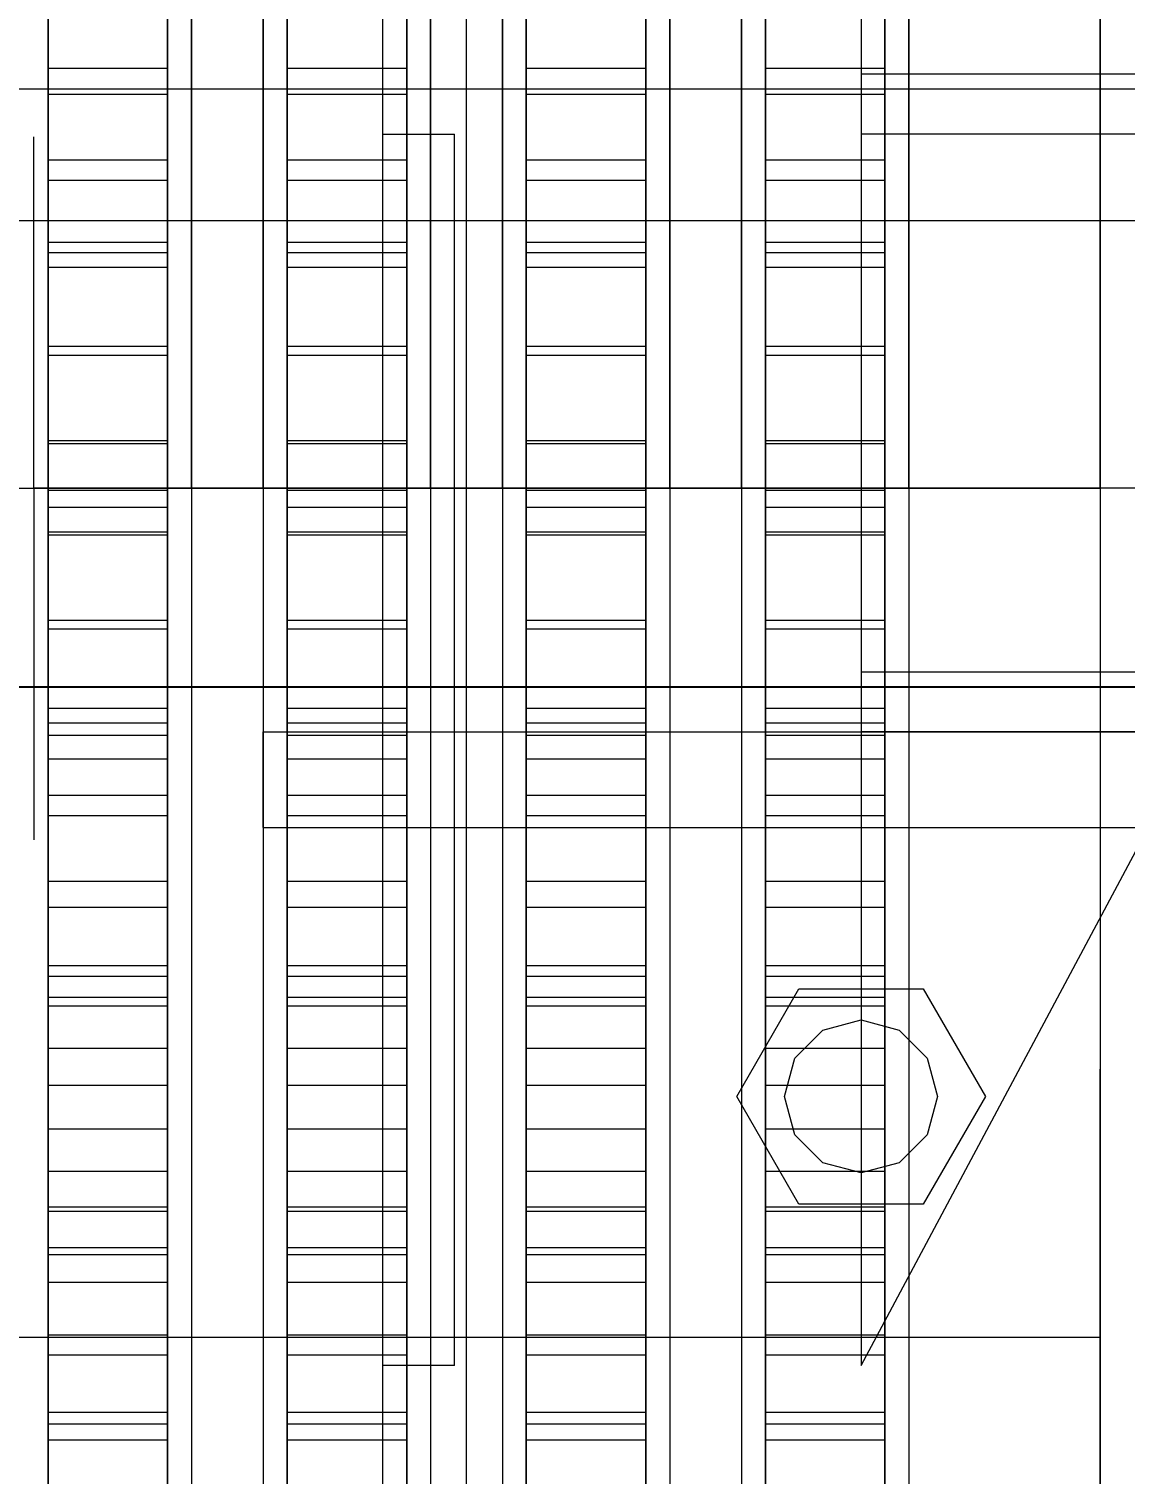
# Model space of a CAD drawing. Header units: millimetres. Extents: x -1970 to 59977, y -50268 to 6837.
# Drawn here: x -1599.6 to -1507.9, y -34465.9 to -34345 of the extents above; entities that cross this region are included whole.
import ezdxf

# ---------------------------------------------------------------- set-up
doc = ezdxf.new("R2010")
doc.units = ezdxf.units.MM
for name, color, linetype, lineweight in [('COTAS_O', 1, 'Continuous', 0), ('COTAS_P', 1, 'Continuous', 0), ('frontal_briquetadora', 7, 'Continuous', 0), ('frontal_C03', 7, 'Continuous', 0), ('frontal_tolva', 7, 'Continuous', 0)]:
    doc.layers.add(name, color=color, linetype=linetype, lineweight=lineweight)
doc.dimstyles.new('R19_100', dxfattribs={"dimtxt": 250, "dimasz": 150, "dimexe": 150, "dimexo": 80, "dimgap": 100, "dimtad": 1, "dimtih": 1, "dimtoh": 1, "dimdsep": 46, "dimcen": 0.09, "dimadec": 0, "dimazin": 0, "dimtfac": 1, "dimtdec": 4, "dimtofl": 0, "dimtmove": 0, "dimatfit": 3, "dimfxl": 1, "dimtolj": 1, "dimtzin": 0, "dimarcsym": 0})

# ---------------------------------------------------------------- blocks, each defined once
blk = doc.blocks.new('*D37')
at = {"layer": 'COTAS_P', "color": 0, "lineweight": -2, "transparency": 16777216}
for p, q in [((-1750, -35420), (-1750, -34450)), ((2600, -35420), (2600, -34450)), ((-1600, -34600), (2450, -34600))]:
    blk.add_line(p, q, dxfattribs=at)
at = {"layer": 'COTAS_P', "color": 0, "transparency": 16777216}
for points in [[(-1600, -34575), (-1600, -34625), (-1750, -34600)], [(2450, -34575), (2450, -34625), (2600, -34600)]]:
    blk.add_solid(points, dxfattribs=at)
at = {"layer": 'Defpoints', "color": 0, "transparency": 16777216}
for p in [(2600, -34600), (-1750, -35500), (2600, -35500)]:
    blk.add_point(p, dxfattribs=at)
blk = doc.blocks.new('*D38')
at = {"layer": 'COTAS_O', "color": 0, "lineweight": -2, "transparency": 16777216}
for p, q in [((-1645, -31700), (-875, -31700)), ((-1025, -34250), (-1025, -31850)), ((-1645, -34400), (-875, -34400))]:
    blk.add_line(p, q, dxfattribs=at)
at = {"layer": 'COTAS_O', "color": 0, "transparency": 16777216}
for points in [[(-1050, -31850), (-1000, -31850), (-1025, -31700)], [(-1050, -34250), (-1000, -34250), (-1025, -34400)]]:
    blk.add_solid(points, dxfattribs=at)
at = {"layer": 'Defpoints', "color": 0, "transparency": 16777216}
for p in [(-1725, -31700), (-1025, -31700), (-1725, -34400)]:
    blk.add_point(p, dxfattribs=at)
blk = doc.blocks.new('*D39')
at = {"layer": 'COTAS_O', "color": 0, "lineweight": -2, "transparency": 16777216}
for p, q in [((-1725, -34320), (-1725, -33550)), ((1725, -34320), (1725, -33550)), ((-1575, -33700), (1575, -33700))]:
    blk.add_line(p, q, dxfattribs=at)
at = {"layer": 'COTAS_O', "color": 0, "transparency": 16777216}
for points in [[(-1575, -33675), (-1575, -33725), (-1725, -33700)], [(1575, -33675), (1575, -33725), (1725, -33700)]]:
    blk.add_solid(points, dxfattribs=at)
at = {"layer": 'Defpoints', "color": 0, "transparency": 16777216}
for p in [(1725, -33700), (-1725, -34400), (1725, -34400)]:
    blk.add_point(p, dxfattribs=at)

msp = doc.modelspace()

# ---------------------------------------------------------------- linework, layer by layer
at = {"layer": 'frontal_briquetadora'}
for p, q in [((-1586, -34345.082), (-1586, -34326.995)), ((-1580, -34345.082), (-1580, -34326.995)), ((-1566, -34345.082), (-1566, -34326.995)), ((-1560, -34345.082), (-1560, -34326.995)), ((-1546, -34345.082), (-1546, -34326.995)), ((-1540, -34345.082), (-1540, -34326.995)), ((-1526, -34345.082), (-1526, -34326.995)), ((-1510, -34345.082), (-1510, -34326.995)), ((-1586, -34330), (-1586, -34349.862)), ((-1586, -34330), (-1586, -34349.621)), ((-1580, -34330), (-1580, -34349.862)), ((-1580, -34330), (-1580, -34349.621)), ((-1566, -34330), (-1566, -34349.862)), ((-1566, -34330), (-1566, -34349.621)), ((-1560, -34330), (-1560, -34349.862)), ((-1560, -34330), (-1560, -34349.621)), ((-1546, -34330), (-1546, -34349.862)), ((-1546, -34330), (-1546, -34349.621)), ((-1540, -34330), (-1540, -34349.862)), ((-1540, -34330), (-1540, -34349.621)), ((-1526, -34330), (-1526, -34349.862)), ((-1526, -34330), (-1526, -34349.621)), ((-1510, -34330), (-1510, -34349.721)), ((-1510, -34330), (-1510, -34349.862)), ((-1510, -34330), (-1510, -34349.294)), ((-1598, -34348.262), (-1598, -34340.735)), ((-1598, -34341.896), (-1598, -34362.811)), ((-1588, -34348.262), (-1588, -34340.735)), ((-1588, -34341.896), (-1588, -34362.811)), ((-1578, -34348.262), (-1578, -34340.735)), ((-1578, -34341.896), (-1578, -34362.811)), ((-1568, -34348.262), (-1568, -34340.735)), ((-1568, -34341.896), (-1568, -34362.811)), ((-1558, -34348.262), (-1558, -34340.735)), ((-1558, -34341.896), (-1558, -34362.811)), ((-1548, -34348.262), (-1548, -34340.735)), ((-1548, -34341.896), (-1548, -34362.811)), ((-1538, -34348.262), (-1538, -34340.735)), ((-1538, -34341.896), (-1538, -34362.811)), ((-1528, -34348.262), (-1528, -34340.735)), ((-1528, -34341.896), (-1528, -34362.811)), ((-1598, -34342.212), (-1598, -34363.683)), ((-1588, -34342.212), (-1588, -34363.683)), ((-1578, -34342.212), (-1578, -34363.683)), ((-1568, -34342.212), (-1568, -34363.683)), ((-1558, -34342.212), (-1558, -34363.683)), ((-1548, -34342.212), (-1548, -34363.683)), ((-1538, -34342.212), (-1538, -34363.683)), ((-1528, -34342.212), (-1528, -34363.683)), ((-1598, -34350.441), (-1598, -34343.381)), ((-1588, -34350.441), (-1588, -34343.381)), ((-1578, -34350.441), (-1578, -34343.381)), ((-1568, -34350.441), (-1568, -34343.381)), ((-1558, -34350.441), (-1558, -34343.381)), ((-1548, -34350.441), (-1548, -34343.381)), ((-1538, -34350.441), (-1538, -34343.381)), ((-1528, -34350.441), (-1528, -34343.381)), ((-1586, -34363.649), (-1586, -34344.436)), ((-1586, -34364.025), (-1586, -34345.082)), ((-1580, -34363.649), (-1580, -34344.436)), ((-1580, -34364.025), (-1580, -34345.082)), ((-1566, -34363.649), (-1566, -34344.436)), ((-1566, -34364.025), (-1566, -34345.082)), ((-1560, -34363.649), (-1560, -34344.436)), ((-1560, -34364.025), (-1560, -34345.082)), ((-1546, -34363.649), (-1546, -34344.436)), ((-1546, -34364.025), (-1546, -34345.082)), ((-1540, -34363.649), (-1540, -34344.436)), ((-1540, -34364.025), (-1540, -34345.082)), ((-1526, -34363.649), (-1526, -34344.436)), ((-1526, -34364.025), (-1526, -34345.082)), ((-1510, -34364.025), (-1510, -34345.082)), ((-1598, -34355.92), (-1598, -34348.262)), ((-1598, -34348.262), (-1588, -34348.262)), ((-1588, -34355.92), (-1588, -34348.262)), ((-1578, -34355.92), (-1578, -34348.262)), ((-1578, -34348.262), (-1568, -34348.262)), ((-1568, -34355.92), (-1568, -34348.262)), ((-1558, -34355.92), (-1558, -34348.262)), ((-1558, -34348.262), (-1548, -34348.262)), ((-1548, -34355.92), (-1548, -34348.262)), ((-1538, -34355.92), (-1538, -34348.262)), ((-1538, -34348.262), (-1528, -34348.262)), ((-1528, -34355.92), (-1528, -34348.262)), ((-1586, -34349.621), (-1586, -34369.158)), ((-1586, -34349.862), (-1586, -34369.642)), ((-1580, -34349.621), (-1580, -34369.158)), ((-1580, -34349.862), (-1580, -34369.642)), ((-1566, -34349.621), (-1566, -34369.158)), ((-1566, -34349.862), (-1566, -34369.642)), ((-1560, -34349.621), (-1560, -34369.158)), ((-1560, -34349.862), (-1560, -34369.642)), ((-1546, -34349.621), (-1546, -34369.158)), ((-1546, -34349.862), (-1546, -34369.642)), ((-1540, -34349.621), (-1540, -34369.158)), ((-1540, -34349.862), (-1540, -34369.642)), ((-1526, -34349.621), (-1526, -34369.158)), ((-1526, -34349.862), (-1526, -34369.642)), ((-1510, -34349.294), (-1510, -34367.93)), ((-1510, -34349.721), (-1510, -34367.845)), ((-1510, -34349.862), (-1510, -34369.642)), ((-1598, -34357.624), (-1598, -34350.441)), ((-1598, -34350.441), (-1588, -34350.441)), ((-1588, -34357.624), (-1588, -34350.441)), ((-1578, -34357.624), (-1578, -34350.441)), ((-1578, -34350.441), (-1568, -34350.441)), ((-1568, -34357.624), (-1568, -34350.441)), ((-1558, -34357.624), (-1558, -34350.441)), ((-1558, -34350.441), (-1548, -34350.441)), ((-1548, -34357.624), (-1548, -34350.441)), ((-1538, -34357.624), (-1538, -34350.441)), ((-1538, -34350.441), (-1528, -34350.441)), ((-1528, -34357.624), (-1528, -34350.441)), ((-1510, -34359.632), (-1510, -34353.762)), ((-1599.2, -34359.818), (-1599.2, -34353.994)), ((-1598, -34363.681), (-1598, -34355.92)), ((-1598, -34355.92), (-1588, -34355.92)), ((-1588, -34363.681), (-1588, -34355.92)), ((-1578, -34363.681), (-1578, -34355.92)), ((-1578, -34355.92), (-1568, -34355.92)), ((-1568, -34363.681), (-1568, -34355.92)), ((-1558, -34363.681), (-1558, -34355.92)), ((-1558, -34355.92), (-1548, -34355.92)), ((-1548, -34363.681), (-1548, -34355.92)), ((-1538, -34363.681), (-1538, -34355.92)), ((-1538, -34355.92), (-1528, -34355.92)), ((-1528, -34363.681), (-1528, -34355.92)), ((-1598, -34364.904), (-1598, -34357.624)), ((-1598, -34357.624), (-1588, -34357.624)), ((-1588, -34364.904), (-1588, -34357.624)), ((-1578, -34364.904), (-1578, -34357.624)), ((-1578, -34357.624), (-1568, -34357.624)), ((-1568, -34364.904), (-1568, -34357.624)), ((-1558, -34364.904), (-1558, -34357.624)), ((-1558, -34357.624), (-1548, -34357.624)), ((-1548, -34364.904), (-1548, -34357.624)), ((-1538, -34364.904), (-1538, -34357.624)), ((-1538, -34357.624), (-1528, -34357.624)), ((-1528, -34364.904), (-1528, -34357.624)), ((-1599.2, -34370.313), (-1599.2, -34359.818)), ((-1510, -34370.21), (-1510, -34359.632)), ((-1510, -34365.418), (-1510, -34360.977)), ((-1598, -34362.811), (-1598, -34383.567)), ((-1598, -34362.811), (-1588, -34362.811)), ((-1588, -34362.811), (-1588, -34383.567)), ((-1586, -34383.4), (-1586, -34363.649)), ((-1580, -34383.4), (-1580, -34363.649)), ((-1578, -34362.811), (-1578, -34383.567)), ((-1578, -34362.811), (-1568, -34362.811)), ((-1568, -34362.811), (-1568, -34383.567)), ((-1566, -34383.4), (-1566, -34363.649)), ((-1560, -34383.4), (-1560, -34363.649)), ((-1558, -34362.811), (-1558, -34383.567)), ((-1558, -34362.811), (-1548, -34362.811)), ((-1548, -34362.811), (-1548, -34383.567)), ((-1546, -34383.4), (-1546, -34363.649)), ((-1540, -34383.4), (-1540, -34363.649)), ((-1538, -34362.811), (-1538, -34383.567)), ((-1538, -34362.811), (-1528, -34362.811)), ((-1528, -34362.811), (-1528, -34383.567)), ((-1526, -34383.4), (-1526, -34363.649)), ((-1598, -34371.516), (-1598, -34363.681)), ((-1598, -34363.683), (-1598, -34384.991)), ((-1598, -34363.683), (-1588, -34363.683)), ((-1588, -34371.516), (-1588, -34363.681)), ((-1588, -34363.683), (-1588, -34384.991)), ((-1586, -34383.4), (-1586, -34364.025)), ((-1580, -34383.4), (-1580, -34364.025)), ((-1578, -34371.516), (-1578, -34363.681)), ((-1578, -34363.683), (-1578, -34384.991)), ((-1578, -34363.683), (-1568, -34363.683)), ((-1568, -34371.516), (-1568, -34363.681)), ((-1568, -34363.683), (-1568, -34384.991)), ((-1566, -34383.4), (-1566, -34364.025)), ((-1560, -34383.4), (-1560, -34364.025)), ((-1558, -34371.516), (-1558, -34363.681)), ((-1558, -34363.683), (-1558, -34384.991)), ((-1558, -34363.683), (-1548, -34363.683)), ((-1548, -34371.516), (-1548, -34363.681)), ((-1548, -34363.683), (-1548, -34384.991)), ((-1546, -34383.4), (-1546, -34364.025)), ((-1540, -34383.4), (-1540, -34364.025)), ((-1538, -34371.516), (-1538, -34363.681)), ((-1538, -34363.683), (-1538, -34384.991)), ((-1538, -34363.683), (-1528, -34363.683)), ((-1528, -34371.516), (-1528, -34363.681)), ((-1528, -34363.683), (-1528, -34384.991)), ((-1526, -34383.4), (-1526, -34364.025)), ((-1510, -34383.4), (-1510, -34364.025)), ((-1598, -34372.253), (-1598, -34364.904)), ((-1598, -34364.904), (-1588, -34364.904)), ((-1588, -34372.253), (-1588, -34364.904)), ((-1578, -34372.253), (-1578, -34364.904)), ((-1578, -34364.904), (-1568, -34364.904)), ((-1568, -34372.253), (-1568, -34364.904)), ((-1558, -34372.253), (-1558, -34364.904)), ((-1558, -34364.904), (-1548, -34364.904)), ((-1548, -34372.253), (-1548, -34364.904)), ((-1538, -34372.253), (-1538, -34364.904)), ((-1538, -34364.904), (-1528, -34364.904)), ((-1528, -34372.253), (-1528, -34364.904)), ((-1510, -34373.421), (-1510, -34365.418)), ((-1510, -34367.845), (-1510, -34382.902)), ((-1510, -34367.93), (-1510, -34385.275)), ((-1586, -34369.158), (-1586, -34388.527)), ((-1586, -34369.642), (-1586, -34389.259)), ((-1580, -34369.158), (-1580, -34388.527)), ((-1580, -34369.642), (-1580, -34389.259)), ((-1566, -34369.158), (-1566, -34388.527)), ((-1566, -34369.642), (-1566, -34389.259)), ((-1560, -34369.158), (-1560, -34388.527)), ((-1560, -34369.642), (-1560, -34389.259)), ((-1546, -34369.158), (-1546, -34388.527)), ((-1546, -34369.642), (-1546, -34389.259)), ((-1540, -34369.158), (-1540, -34388.527)), ((-1540, -34369.642), (-1540, -34389.259)), ((-1526, -34369.158), (-1526, -34388.527)), ((-1526, -34369.642), (-1526, -34389.259)), ((-1510, -34369.642), (-1510, -34389.259)), ((-1599.2, -34383.4), (-1599.2, -34370.313)), ((-1510, -34383.4), (-1510, -34370.21)), ((-1598, -34379.396), (-1598, -34371.516)), ((-1598, -34371.516), (-1588, -34371.516)), ((-1588, -34379.396), (-1588, -34371.516)), ((-1578, -34379.396), (-1578, -34371.516)), ((-1578, -34371.516), (-1568, -34371.516)), ((-1568, -34379.396), (-1568, -34371.516)), ((-1558, -34379.396), (-1558, -34371.516)), ((-1558, -34371.516), (-1548, -34371.516)), ((-1548, -34379.396), (-1548, -34371.516)), ((-1538, -34379.396), (-1538, -34371.516)), ((-1538, -34371.516), (-1528, -34371.516)), ((-1528, -34379.396), (-1528, -34371.516)), ((-1598, -34379.644), (-1598, -34372.253)), ((-1598, -34372.253), (-1588, -34372.253)), ((-1588, -34379.644), (-1588, -34372.253)), ((-1578, -34379.644), (-1578, -34372.253)), ((-1578, -34372.253), (-1568, -34372.253)), ((-1568, -34379.644), (-1568, -34372.253)), ((-1558, -34379.644), (-1558, -34372.253)), ((-1558, -34372.253), (-1548, -34372.253)), ((-1548, -34379.644), (-1548, -34372.253)), ((-1538, -34379.644), (-1538, -34372.253)), ((-1538, -34372.253), (-1528, -34372.253)), ((-1528, -34379.644), (-1528, -34372.253)), ((-1510, -34383.4), (-1510, -34373.421)), ((-1598, -34387.29), (-1598, -34379.396)), ((-1598, -34379.396), (-1588, -34379.396)), ((-1598, -34387.049), (-1598, -34379.644)), ((-1598, -34379.644), (-1588, -34379.644)), ((-1588, -34387.29), (-1588, -34379.396)), ((-1588, -34387.049), (-1588, -34379.644)), ((-1578, -34387.29), (-1578, -34379.396)), ((-1578, -34379.396), (-1568, -34379.396)), ((-1578, -34387.049), (-1578, -34379.644)), ((-1578, -34379.644), (-1568, -34379.644)), ((-1568, -34387.29), (-1568, -34379.396)), ((-1568, -34387.049), (-1568, -34379.644)), ((-1558, -34387.29), (-1558, -34379.396)), ((-1558, -34379.396), (-1548, -34379.396)), ((-1558, -34387.049), (-1558, -34379.644)), ((-1558, -34379.644), (-1548, -34379.644)), ((-1548, -34387.29), (-1548, -34379.396)), ((-1548, -34387.049), (-1548, -34379.644)), ((-1538, -34387.29), (-1538, -34379.396)), ((-1538, -34379.396), (-1528, -34379.396)), ((-1538, -34387.049), (-1538, -34379.644)), ((-1538, -34379.644), (-1528, -34379.644)), ((-1528, -34387.29), (-1528, -34379.396)), ((-1528, -34387.049), (-1528, -34379.644)), ((-1510, -34382.902), (-1510, -34393.674)), ((-1660, -34383.4), (-1510, -34383.4)), ((-1600, -34383.4), (-1586, -34383.4)), ((-1450, -34383.4), (-1599.2, -34383.4)), ((-1599.2, -34383.4), (-1599.2, -34396.487)), ((-1598, -34383.567), (-1598, -34404.063)), ((-1598, -34383.567), (-1588, -34383.567)), ((-1588, -34383.567), (-1588, -34404.063)), ((-1580, -34383.4), (-1586, -34383.4)), ((-1586, -34383.4), (-1586, -34402.775)), ((-1586, -34383.4), (-1586, -34403.151)), ((-1580, -34383.4), (-1566, -34383.4)), ((-1580, -34383.4), (-1580, -34402.775)), ((-1580, -34383.4), (-1580, -34403.151)), ((-1578, -34383.567), (-1578, -34404.063)), ((-1578, -34383.567), (-1568, -34383.567)), ((-1568, -34383.567), (-1568, -34404.063)), ((-1560, -34383.4), (-1566, -34383.4)), ((-1566, -34383.4), (-1566, -34402.775)), ((-1566, -34383.4), (-1566, -34403.151)), ((-1560, -34383.4), (-1546, -34383.4)), ((-1560, -34383.4), (-1560, -34402.775)), ((-1560, -34383.4), (-1560, -34403.151)), ((-1558, -34383.567), (-1558, -34404.063)), ((-1558, -34383.567), (-1548, -34383.567)), ((-1548, -34383.567), (-1548, -34404.063)), ((-1540, -34383.4), (-1546, -34383.4)), ((-1546, -34383.4), (-1546, -34402.775)), ((-1546, -34383.4), (-1546, -34403.151)), ((-1540, -34383.4), (-1526, -34383.4)), ((-1540, -34383.4), (-1540, -34402.775)), ((-1540, -34383.4), (-1540, -34403.151)), ((-1538, -34383.567), (-1538, -34404.063)), ((-1538, -34383.567), (-1528, -34383.567)), ((-1528, -34383.567), (-1528, -34404.063)), ((-1510, -34383.4), (-1526, -34383.4)), ((-1526, -34383.4), (-1526, -34402.775)), ((-1526, -34383.4), (-1526, -34403.151)), ((-1510, -34383.4), (-1510, -34393.379)), ((-1510, -34383.4), (-1510, -34396.59)), ((-1510, -34383.4), (-1510, -34402.775)), ((-1598, -34384.991), (-1598, -34406.032)), ((-1598, -34384.991), (-1588, -34384.991)), ((-1588, -34384.991), (-1588, -34406.032)), ((-1578, -34384.991), (-1578, -34406.032)), ((-1578, -34384.991), (-1568, -34384.991)), ((-1568, -34384.991), (-1568, -34406.032)), ((-1558, -34384.991), (-1558, -34406.032)), ((-1558, -34384.991), (-1548, -34384.991)), ((-1548, -34384.991), (-1548, -34406.032)), ((-1538, -34384.991), (-1538, -34406.032)), ((-1538, -34384.991), (-1528, -34384.991)), ((-1528, -34384.991), (-1528, -34406.032)), ((-1510, -34385.275), (-1510, -34400.738)), ((-1598, -34394.44), (-1598, -34387.049)), ((-1598, -34387.049), (-1588, -34387.049)), ((-1598, -34395.17), (-1598, -34387.29)), ((-1598, -34387.29), (-1588, -34387.29)), ((-1588, -34394.44), (-1588, -34387.049)), ((-1588, -34395.17), (-1588, -34387.29)), ((-1578, -34394.44), (-1578, -34387.049)), ((-1578, -34387.049), (-1568, -34387.049)), ((-1578, -34395.17), (-1578, -34387.29)), ((-1578, -34387.29), (-1568, -34387.29)), ((-1568, -34394.44), (-1568, -34387.049)), ((-1568, -34395.17), (-1568, -34387.29)), ((-1558, -34394.44), (-1558, -34387.049)), ((-1558, -34387.049), (-1548, -34387.049)), ((-1558, -34395.17), (-1558, -34387.29)), ((-1558, -34387.29), (-1548, -34387.29)), ((-1548, -34394.44), (-1548, -34387.049)), ((-1548, -34395.17), (-1548, -34387.29)), ((-1538, -34394.44), (-1538, -34387.049)), ((-1538, -34387.049), (-1528, -34387.049)), ((-1538, -34395.17), (-1538, -34387.29)), ((-1538, -34387.29), (-1528, -34387.29)), ((-1528, -34394.44), (-1528, -34387.049)), ((-1528, -34395.17), (-1528, -34387.29)), ((-1586, -34388.527), (-1586, -34407.646)), ((-1580, -34388.527), (-1580, -34407.646)), ((-1566, -34388.527), (-1566, -34407.646)), ((-1560, -34388.527), (-1560, -34407.646)), ((-1546, -34388.527), (-1546, -34407.646)), ((-1540, -34388.527), (-1540, -34407.646)), ((-1526, -34388.527), (-1526, -34407.646)), ((-1586, -34389.259), (-1586, -34408.633)), ((-1580, -34389.259), (-1580, -34408.633)), ((-1566, -34389.259), (-1566, -34408.633)), ((-1560, -34389.259), (-1560, -34408.633)), ((-1546, -34389.259), (-1546, -34408.633)), ((-1540, -34389.259), (-1540, -34408.633)), ((-1526, -34389.259), (-1526, -34408.633)), ((-1510, -34389.259), (-1510, -34408.633)), ((-1510, -34393.379), (-1510, -34401.382)), ((-1510, -34393.674), (-1510, -34399.287)), ((-1598, -34401.79), (-1598, -34394.44)), ((-1598, -34394.44), (-1588, -34394.44)), ((-1588, -34401.79), (-1588, -34394.44)), ((-1578, -34401.79), (-1578, -34394.44)), ((-1578, -34394.44), (-1568, -34394.44)), ((-1568, -34401.79), (-1568, -34394.44)), ((-1558, -34401.79), (-1558, -34394.44)), ((-1558, -34394.44), (-1548, -34394.44)), ((-1548, -34401.79), (-1548, -34394.44)), ((-1538, -34401.79), (-1538, -34394.44)), ((-1538, -34394.44), (-1528, -34394.44)), ((-1528, -34401.79), (-1528, -34394.44)), ((-1598, -34403.006), (-1598, -34395.17)), ((-1598, -34395.17), (-1588, -34395.17)), ((-1588, -34403.006), (-1588, -34395.17)), ((-1578, -34403.006), (-1578, -34395.17)), ((-1578, -34395.17), (-1568, -34395.17)), ((-1568, -34403.006), (-1568, -34395.17)), ((-1558, -34403.006), (-1558, -34395.17)), ((-1558, -34395.17), (-1548, -34395.17)), ((-1548, -34403.006), (-1548, -34395.17)), ((-1538, -34403.006), (-1538, -34395.17)), ((-1538, -34395.17), (-1528, -34395.17)), ((-1528, -34403.006), (-1528, -34395.17)), ((-1599.2, -34396.487), (-1599.2, -34406.982)), ((-1510, -34396.59), (-1510, -34407.168)), ((-1510, -34400.738), (-1510, -34413.792)), ((-1598, -34409.071), (-1598, -34401.79)), ((-1598, -34401.79), (-1588, -34401.79)), ((-1588, -34409.071), (-1588, -34401.79)), ((-1578, -34409.071), (-1578, -34401.79)), ((-1578, -34401.79), (-1568, -34401.79)), ((-1568, -34409.071), (-1568, -34401.79)), ((-1558, -34409.071), (-1558, -34401.79)), ((-1558, -34401.79), (-1548, -34401.79)), ((-1548, -34409.071), (-1548, -34401.79)), ((-1538, -34409.071), (-1538, -34401.79)), ((-1538, -34401.79), (-1528, -34401.79)), ((-1528, -34409.071), (-1528, -34401.79)), ((-1510, -34401.382), (-1510, -34405.823)), ((-1598, -34410.768), (-1598, -34403.006)), ((-1598, -34403.006), (-1588, -34403.006)), ((-1588, -34410.768), (-1588, -34403.006)), ((-1586, -34402.775), (-1586, -34421.718)), ((-1586, -34403.151), (-1586, -34422.364)), ((-1580, -34402.775), (-1580, -34421.718)), ((-1580, -34403.151), (-1580, -34422.364)), ((-1578, -34410.768), (-1578, -34403.006)), ((-1578, -34403.006), (-1568, -34403.006)), ((-1568, -34410.768), (-1568, -34403.006)), ((-1566, -34402.775), (-1566, -34421.718)), ((-1566, -34403.151), (-1566, -34422.364)), ((-1560, -34402.775), (-1560, -34421.718)), ((-1560, -34403.151), (-1560, -34422.364)), ((-1558, -34410.768), (-1558, -34403.006)), ((-1558, -34403.006), (-1548, -34403.006)), ((-1548, -34410.768), (-1548, -34403.006)), ((-1546, -34402.775), (-1546, -34421.718)), ((-1546, -34403.151), (-1546, -34422.364)), ((-1540, -34402.775), (-1540, -34421.718)), ((-1540, -34403.151), (-1540, -34422.364)), ((-1538, -34410.768), (-1538, -34403.006)), ((-1538, -34403.006), (-1528, -34403.006)), ((-1528, -34410.768), (-1528, -34403.006)), ((-1526, -34402.775), (-1526, -34421.718)), ((-1526, -34403.151), (-1526, -34422.364)), ((-1510, -34402.775), (-1510, -34421.718)), ((-1598, -34404.063), (-1598, -34424.199)), ((-1598, -34404.063), (-1588, -34404.063)), ((-1588, -34404.063), (-1588, -34424.199)), ((-1578, -34404.063), (-1578, -34424.199)), ((-1578, -34404.063), (-1568, -34404.063)), ((-1568, -34404.063), (-1568, -34424.199)), ((-1558, -34404.063), (-1558, -34424.199)), ((-1558, -34404.063), (-1548, -34404.063)), ((-1548, -34404.063), (-1548, -34424.199)), ((-1538, -34404.063), (-1538, -34424.199)), ((-1538, -34404.063), (-1528, -34404.063)), ((-1528, -34404.063), (-1528, -34424.199)), ((-1599.2, -34406.982), (-1599.2, -34412.806)), ((-1598, -34406.032), (-1598, -34426.703)), ((-1598, -34406.032), (-1588, -34406.032)), ((-1588, -34406.032), (-1588, -34426.703)), ((-1578, -34406.032), (-1578, -34426.703)), ((-1578, -34406.032), (-1568, -34406.032)), ((-1568, -34406.032), (-1568, -34426.703)), ((-1558, -34406.032), (-1558, -34426.703)), ((-1558, -34406.032), (-1548, -34406.032)), ((-1548, -34406.032), (-1548, -34426.703)), ((-1538, -34406.032), (-1538, -34426.703)), ((-1538, -34406.032), (-1528, -34406.032)), ((-1528, -34406.032), (-1528, -34426.703)), ((-1510, -34407.168), (-1510, -34413.038)), ((-1586, -34407.646), (-1586, -34426.432)), ((-1580, -34407.646), (-1580, -34426.432)), ((-1566, -34407.646), (-1566, -34426.432)), ((-1560, -34407.646), (-1560, -34426.432)), ((-1546, -34407.646), (-1546, -34426.432)), ((-1540, -34407.646), (-1540, -34426.432)), ((-1526, -34407.646), (-1526, -34426.432)), ((-1598, -34416.256), (-1598, -34409.071)), ((-1598, -34409.071), (-1588, -34409.071)), ((-1588, -34416.256), (-1588, -34409.071)), ((-1586, -34408.633), (-1586, -34427.684)), ((-1580, -34408.633), (-1580, -34427.684)), ((-1578, -34416.256), (-1578, -34409.071)), ((-1578, -34409.071), (-1568, -34409.071)), ((-1568, -34416.256), (-1568, -34409.071)), ((-1566, -34408.633), (-1566, -34427.684)), ((-1560, -34408.633), (-1560, -34427.684)), ((-1558, -34416.256), (-1558, -34409.071)), ((-1558, -34409.071), (-1548, -34409.071)), ((-1548, -34416.256), (-1548, -34409.071)), ((-1546, -34408.633), (-1546, -34427.684)), ((-1540, -34408.633), (-1540, -34427.684)), ((-1538, -34416.256), (-1538, -34409.071)), ((-1538, -34409.071), (-1528, -34409.071)), ((-1528, -34416.256), (-1528, -34409.071)), ((-1526, -34408.633), (-1526, -34427.684)), ((-1510, -34408.633), (-1510, -34427.684)), ((-1598, -34418.428), (-1598, -34410.768)), ((-1598, -34410.768), (-1588, -34410.768)), ((-1588, -34418.428), (-1588, -34410.768)), ((-1578, -34418.428), (-1578, -34410.768)), ((-1578, -34410.768), (-1568, -34410.768)), ((-1568, -34418.428), (-1568, -34410.768)), ((-1558, -34418.428), (-1558, -34410.768)), ((-1558, -34410.768), (-1548, -34410.768)), ((-1548, -34418.428), (-1548, -34410.768)), ((-1538, -34418.428), (-1538, -34410.768)), ((-1538, -34410.768), (-1528, -34410.768)), ((-1528, -34418.428), (-1528, -34410.768)), ((-1510, -34413.792), (-1510, -34423.992)), ((-1598, -34423.318), (-1598, -34416.256)), ((-1598, -34416.256), (-1588, -34416.256)), ((-1588, -34423.318), (-1588, -34416.256)), ((-1578, -34423.318), (-1578, -34416.256)), ((-1578, -34416.256), (-1568, -34416.256)), ((-1568, -34423.318), (-1568, -34416.256)), ((-1558, -34423.318), (-1558, -34416.256)), ((-1558, -34416.256), (-1548, -34416.256)), ((-1548, -34423.318), (-1548, -34416.256)), ((-1538, -34423.318), (-1538, -34416.256)), ((-1538, -34416.256), (-1528, -34416.256)), ((-1528, -34423.318), (-1528, -34416.256)), ((-1598, -34425.957), (-1598, -34418.428)), ((-1598, -34418.428), (-1588, -34418.428)), ((-1588, -34425.957), (-1588, -34418.428)), ((-1578, -34425.957), (-1578, -34418.428)), ((-1578, -34418.428), (-1568, -34418.428)), ((-1568, -34425.957), (-1568, -34418.428)), ((-1558, -34425.957), (-1558, -34418.428)), ((-1558, -34418.428), (-1548, -34418.428)), ((-1548, -34425.957), (-1548, -34418.428)), ((-1538, -34425.957), (-1538, -34418.428)), ((-1538, -34418.428), (-1528, -34418.428)), ((-1528, -34425.957), (-1528, -34418.428)), ((-1586, -34421.718), (-1586, -34439.805)), ((-1586, -34422.364), (-1586, -34440.514)), ((-1580, -34421.718), (-1580, -34439.805)), ((-1580, -34422.364), (-1580, -34440.514)), ((-1566, -34421.718), (-1566, -34439.805)), ((-1566, -34422.364), (-1566, -34440.514)), ((-1560, -34421.718), (-1560, -34439.805)), ((-1560, -34422.364), (-1560, -34440.514)), ((-1546, -34421.718), (-1546, -34439.805)), ((-1546, -34422.364), (-1546, -34440.514)), ((-1540, -34421.718), (-1540, -34439.805)), ((-1540, -34422.364), (-1540, -34440.514)), ((-1526, -34421.718), (-1526, -34439.805)), ((-1526, -34422.364), (-1526, -34440.514)), ((-1510, -34421.718), (-1510, -34439.805)), ((-1598, -34430.23), (-1598, -34423.318)), ((-1598, -34423.318), (-1588, -34423.318)), ((-1588, -34430.23), (-1588, -34423.318)), ((-1578, -34430.23), (-1578, -34423.318)), ((-1578, -34423.318), (-1568, -34423.318)), ((-1568, -34430.23), (-1568, -34423.318)), ((-1558, -34430.23), (-1558, -34423.318)), ((-1558, -34423.318), (-1548, -34423.318)), ((-1548, -34430.23), (-1548, -34423.318)), ((-1538, -34430.23), (-1538, -34423.318)), ((-1538, -34423.318), (-1528, -34423.318)), ((-1528, -34430.23), (-1528, -34423.318)), ((-1510, -34423.992), (-1510, -34430.992)), ((-1598, -34424.199), (-1598, -34443.878)), ((-1598, -34424.199), (-1588, -34424.199)), ((-1588, -34424.199), (-1588, -34443.878)), ((-1578, -34424.199), (-1578, -34443.878)), ((-1578, -34424.199), (-1568, -34424.199)), ((-1568, -34424.199), (-1568, -34443.878)), ((-1558, -34424.199), (-1558, -34443.878)), ((-1558, -34424.199), (-1548, -34424.199)), ((-1548, -34424.199), (-1548, -34443.878)), ((-1538, -34424.199), (-1538, -34443.878)), ((-1538, -34424.199), (-1528, -34424.199)), ((-1528, -34424.199), (-1528, -34443.878)), ((-1598, -34433.326), (-1598, -34425.957)), ((-1598, -34425.957), (-1588, -34425.957)), ((-1588, -34433.326), (-1588, -34425.957)), ((-1586, -34426.432), (-1586, -34444.805)), ((-1580, -34426.432), (-1580, -34444.805)), ((-1578, -34433.326), (-1578, -34425.957)), ((-1578, -34425.957), (-1568, -34425.957)), ((-1568, -34433.326), (-1568, -34425.957)), ((-1566, -34426.432), (-1566, -34444.805)), ((-1560, -34426.432), (-1560, -34444.805)), ((-1558, -34433.326), (-1558, -34425.957)), ((-1558, -34425.957), (-1548, -34425.957)), ((-1548, -34433.326), (-1548, -34425.957)), ((-1546, -34426.432), (-1546, -34444.805)), ((-1540, -34426.432), (-1540, -34444.805)), ((-1538, -34433.326), (-1538, -34425.957)), ((-1538, -34425.957), (-1528, -34425.957)), ((-1528, -34433.326), (-1528, -34425.957)), ((-1526, -34426.432), (-1526, -34444.805)), ((-1598, -34426.703), (-1598, -34446.905)), ((-1598, -34426.703), (-1588, -34426.703)), ((-1588, -34426.703), (-1588, -34446.905)), ((-1586, -34427.684), (-1586, -34446.333)), ((-1580, -34427.684), (-1580, -34446.333)), ((-1578, -34426.703), (-1578, -34446.905)), ((-1578, -34426.703), (-1568, -34426.703)), ((-1568, -34426.703), (-1568, -34446.905)), ((-1566, -34427.684), (-1566, -34446.333)), ((-1560, -34427.684), (-1560, -34446.333)), ((-1558, -34426.703), (-1558, -34446.905)), ((-1558, -34426.703), (-1548, -34426.703)), ((-1548, -34426.703), (-1548, -34446.905)), ((-1546, -34427.684), (-1546, -34446.333)), ((-1540, -34427.684), (-1540, -34446.333)), ((-1538, -34426.703), (-1538, -34446.905)), ((-1538, -34426.703), (-1528, -34426.703)), ((-1528, -34426.703), (-1528, -34446.905)), ((-1526, -34427.684), (-1526, -34446.333)), ((-1510, -34427.684), (-1510, -34446.333)), ((-1598, -34436.967), (-1598, -34430.23)), ((-1598, -34430.23), (-1588, -34430.23)), ((-1588, -34436.967), (-1588, -34430.23)), ((-1578, -34436.967), (-1578, -34430.23)), ((-1578, -34430.23), (-1568, -34430.23)), ((-1568, -34436.967), (-1568, -34430.23)), ((-1558, -34436.967), (-1558, -34430.23)), ((-1558, -34430.23), (-1548, -34430.23)), ((-1548, -34436.967), (-1548, -34430.23)), ((-1538, -34436.967), (-1538, -34430.23)), ((-1538, -34430.23), (-1528, -34430.23)), ((-1528, -34436.967), (-1528, -34430.23)), ((-1510, -34430.992), (-1510, -34434.552)), ((-1510, -34436.432), (-1510, -34431.991)), ((-1598, -34440.509), (-1598, -34433.326)), ((-1598, -34433.326), (-1588, -34433.326)), ((-1588, -34440.509), (-1588, -34433.326)), ((-1578, -34440.509), (-1578, -34433.326)), ((-1578, -34433.326), (-1568, -34433.326)), ((-1568, -34440.509), (-1568, -34433.326)), ((-1558, -34440.509), (-1558, -34433.326)), ((-1558, -34433.326), (-1548, -34433.326)), ((-1548, -34440.509), (-1548, -34433.326)), ((-1538, -34440.509), (-1538, -34433.326)), ((-1538, -34433.326), (-1528, -34433.326)), ((-1528, -34440.509), (-1528, -34433.326)), ((-1598, -34443.503), (-1598, -34436.967)), ((-1598, -34436.967), (-1588, -34436.967)), ((-1588, -34443.503), (-1588, -34436.967)), ((-1578, -34443.503), (-1578, -34436.967)), ((-1578, -34436.967), (-1568, -34436.967)), ((-1568, -34443.503), (-1568, -34436.967)), ((-1558, -34443.503), (-1558, -34436.967)), ((-1558, -34436.967), (-1548, -34436.967)), ((-1548, -34443.503), (-1548, -34436.967)), ((-1538, -34443.503), (-1538, -34436.967)), ((-1538, -34436.967), (-1528, -34436.967)), ((-1528, -34443.503), (-1528, -34436.967)), ((-1510, -34444.435), (-1510, -34436.432)), ((-1510, -34443.861), (-1510, -34438.248)), ((-1586, -34439.805), (-1586, -34456.632)), ((-1580, -34439.805), (-1580, -34456.632)), ((-1566, -34439.805), (-1566, -34456.632)), ((-1560, -34439.805), (-1560, -34456.632)), ((-1546, -34439.805), (-1546, -34456.632)), ((-1540, -34439.805), (-1540, -34456.632)), ((-1526, -34439.805), (-1526, -34456.632)), ((-1510, -34439.805), (-1510, -34456.632)), ((-1598, -34447.477), (-1598, -34440.509)), ((-1598, -34440.509), (-1588, -34440.509)), ((-1588, -34447.477), (-1588, -34440.509)), ((-1586, -34440.514), (-1586, -34457.106)), ((-1580, -34440.514), (-1580, -34457.106)), ((-1578, -34447.477), (-1578, -34440.509)), ((-1578, -34440.509), (-1568, -34440.509)), ((-1568, -34447.477), (-1568, -34440.509)), ((-1566, -34440.514), (-1566, -34457.106)), ((-1560, -34440.514), (-1560, -34457.106)), ((-1558, -34447.477), (-1558, -34440.509)), ((-1558, -34440.509), (-1548, -34440.509)), ((-1548, -34447.477), (-1548, -34440.509)), ((-1546, -34440.514), (-1546, -34457.106)), ((-1540, -34440.514), (-1540, -34457.106)), ((-1538, -34447.477), (-1538, -34440.509)), ((-1538, -34440.509), (-1528, -34440.509)), ((-1528, -34447.477), (-1528, -34440.509)), ((-1526, -34440.514), (-1526, -34457.106)), ((-1598, -34449.815), (-1598, -34443.503)), ((-1598, -34443.503), (-1588, -34443.503)), ((-1598, -34443.878), (-1598, -34463.004)), ((-1598, -34443.878), (-1588, -34443.878)), ((-1588, -34449.815), (-1588, -34443.503)), ((-1588, -34443.878), (-1588, -34463.004)), ((-1578, -34449.815), (-1578, -34443.503)), ((-1578, -34443.503), (-1568, -34443.503)), ((-1578, -34443.878), (-1578, -34463.004)), ((-1578, -34443.878), (-1568, -34443.878)), ((-1568, -34449.815), (-1568, -34443.503)), ((-1568, -34443.878), (-1568, -34463.004)), ((-1558, -34449.815), (-1558, -34443.503)), ((-1558, -34443.503), (-1548, -34443.503)), ((-1558, -34443.878), (-1558, -34463.004)), ((-1558, -34443.878), (-1548, -34443.878)), ((-1548, -34449.815), (-1548, -34443.503)), ((-1548, -34443.878), (-1548, -34463.004)), ((-1538, -34449.815), (-1538, -34443.503)), ((-1538, -34443.503), (-1528, -34443.503)), ((-1538, -34443.878), (-1538, -34463.004)), ((-1538, -34443.878), (-1528, -34443.878)), ((-1528, -34449.815), (-1528, -34443.503)), ((-1528, -34443.878), (-1528, -34463.004)), ((-1510, -34454.633), (-1510, -34443.861)), ((-1510, -34454.414), (-1510, -34444.435)), ((-1586, -34444.805), (-1586, -34462.687)), ((-1580, -34444.805), (-1580, -34462.687)), ((-1566, -34444.805), (-1566, -34462.687)), ((-1560, -34444.805), (-1560, -34462.687)), ((-1546, -34444.805), (-1546, -34462.687)), ((-1540, -34444.805), (-1540, -34462.687)), ((-1526, -34444.805), (-1526, -34462.687)), ((-1598, -34446.905), (-1598, -34466.539)), ((-1598, -34446.905), (-1588, -34446.905)), ((-1588, -34446.905), (-1588, -34466.539)), ((-1586, -34446.333), (-1586, -34464.504)), ((-1580, -34446.333), (-1580, -34464.504)), ((-1578, -34446.905), (-1578, -34466.539)), ((-1578, -34446.905), (-1568, -34446.905)), ((-1568, -34446.905), (-1568, -34466.539)), ((-1566, -34446.333), (-1566, -34464.504)), ((-1560, -34446.333), (-1560, -34464.504)), ((-1558, -34446.905), (-1558, -34466.539)), ((-1558, -34446.905), (-1548, -34446.905)), ((-1548, -34446.905), (-1548, -34466.539)), ((-1546, -34446.333), (-1546, -34464.504)), ((-1540, -34446.333), (-1540, -34464.504)), ((-1538, -34446.905), (-1538, -34466.539)), ((-1538, -34446.905), (-1528, -34446.905)), ((-1528, -34446.905), (-1528, -34466.539)), ((-1526, -34446.333), (-1526, -34464.504)), ((-1510, -34446.333), (-1510, -34464.504)), ((-1598, -34454.206), (-1598, -34447.477)), ((-1598, -34447.477), (-1588, -34447.477)), ((-1588, -34454.206), (-1588, -34447.477)), ((-1578, -34454.206), (-1578, -34447.477)), ((-1578, -34447.477), (-1568, -34447.477)), ((-1568, -34454.206), (-1568, -34447.477)), ((-1558, -34454.206), (-1558, -34447.477)), ((-1558, -34447.477), (-1548, -34447.477)), ((-1548, -34454.206), (-1548, -34447.477)), ((-1538, -34454.206), (-1538, -34447.477)), ((-1538, -34447.477), (-1528, -34447.477)), ((-1528, -34454.206), (-1528, -34447.477)), ((-1598, -34455.877), (-1598, -34449.815)), ((-1598, -34449.815), (-1588, -34449.815)), ((-1588, -34455.877), (-1588, -34449.815)), ((-1578, -34455.877), (-1578, -34449.815)), ((-1578, -34449.815), (-1568, -34449.815)), ((-1568, -34455.877), (-1568, -34449.815)), ((-1558, -34455.877), (-1558, -34449.815)), ((-1558, -34449.815), (-1548, -34449.815)), ((-1548, -34455.877), (-1548, -34449.815)), ((-1538, -34455.877), (-1538, -34449.815)), ((-1538, -34449.815), (-1528, -34449.815)), ((-1528, -34455.877), (-1528, -34449.815)), ((-1598, -34460.669), (-1598, -34454.206)), ((-1598, -34454.206), (-1588, -34454.206)), ((-1588, -34460.669), (-1588, -34454.206)), ((-1578, -34460.669), (-1578, -34454.206)), ((-1578, -34454.206), (-1568, -34454.206)), ((-1568, -34460.669), (-1568, -34454.206)), ((-1558, -34460.669), (-1558, -34454.206)), ((-1558, -34454.206), (-1548, -34454.206)), ((-1548, -34460.669), (-1548, -34454.206)), ((-1538, -34460.669), (-1538, -34454.206)), ((-1538, -34454.206), (-1528, -34454.206)), ((-1528, -34460.669), (-1528, -34454.206)), ((-1660, -34454.414), (-1510, -34454.414)), ((-1510, -34454.414), (-1510, -34464.393)), ((-1510, -34469.69), (-1510, -34454.633)), ((-1598, -34461.668), (-1598, -34455.877)), ((-1598, -34455.877), (-1588, -34455.877)), ((-1588, -34461.668), (-1588, -34455.877)), ((-1586, -34456.632), (-1586, -34471.822)), ((-1580, -34456.632), (-1580, -34471.822)), ((-1578, -34461.668), (-1578, -34455.877)), ((-1578, -34455.877), (-1568, -34455.877)), ((-1568, -34461.668), (-1568, -34455.877)), ((-1566, -34456.632), (-1566, -34471.822)), ((-1560, -34456.632), (-1560, -34471.822)), ((-1558, -34461.668), (-1558, -34455.877)), ((-1558, -34455.877), (-1548, -34455.877)), ((-1548, -34461.668), (-1548, -34455.877)), ((-1546, -34456.632), (-1546, -34471.822)), ((-1540, -34456.632), (-1540, -34471.822)), ((-1538, -34461.668), (-1538, -34455.877)), ((-1538, -34455.877), (-1528, -34455.877)), ((-1528, -34461.668), (-1528, -34455.877)), ((-1526, -34456.632), (-1526, -34471.822)), ((-1510, -34456.632), (-1510, -34471.822)), ((-1586, -34457.106), (-1586, -34471.687)), ((-1580, -34457.106), (-1580, -34471.687)), ((-1566, -34457.106), (-1566, -34471.687)), ((-1560, -34457.106), (-1560, -34471.687)), ((-1546, -34457.106), (-1546, -34471.687)), ((-1540, -34457.106), (-1540, -34471.687)), ((-1526, -34457.106), (-1526, -34471.687)), ((-1598, -34466.843), (-1598, -34460.669)), ((-1598, -34460.669), (-1588, -34460.669)), ((-1588, -34466.843), (-1588, -34460.669)), ((-1578, -34466.843), (-1578, -34460.669)), ((-1578, -34460.669), (-1568, -34460.669)), ((-1568, -34466.843), (-1568, -34460.669)), ((-1558, -34466.843), (-1558, -34460.669)), ((-1558, -34460.669), (-1548, -34460.669)), ((-1548, -34466.843), (-1548, -34460.669)), ((-1538, -34466.843), (-1538, -34460.669)), ((-1538, -34460.669), (-1528, -34460.669)), ((-1528, -34466.843), (-1528, -34460.669)), ((-1598, -34467.166), (-1598, -34461.668)), ((-1598, -34461.668), (-1588, -34461.668)), ((-1588, -34467.166), (-1588, -34461.668)), ((-1586, -34462.687), (-1586, -34480)), ((-1580, -34462.687), (-1580, -34480)), ((-1578, -34467.166), (-1578, -34461.668)), ((-1578, -34461.668), (-1568, -34461.668)), ((-1568, -34467.166), (-1568, -34461.668)), ((-1566, -34462.687), (-1566, -34480)), ((-1560, -34462.687), (-1560, -34480)), ((-1558, -34467.166), (-1558, -34461.668)), ((-1558, -34461.668), (-1548, -34461.668)), ((-1548, -34467.166), (-1548, -34461.668)), ((-1546, -34462.687), (-1546, -34480)), ((-1540, -34462.687), (-1540, -34480)), ((-1538, -34467.166), (-1538, -34461.668)), ((-1538, -34461.668), (-1528, -34461.668)), ((-1528, -34467.166), (-1528, -34461.668)), ((-1526, -34462.687), (-1526, -34480)), ((-1598, -34463.004), (-1598, -34481.485)), ((-1598, -34463.004), (-1588, -34463.004)), ((-1588, -34463.004), (-1588, -34481.485)), ((-1578, -34463.004), (-1578, -34481.485)), ((-1578, -34463.004), (-1568, -34463.004)), ((-1568, -34463.004), (-1568, -34481.485)), ((-1558, -34463.004), (-1558, -34481.485)), ((-1558, -34463.004), (-1548, -34463.004)), ((-1548, -34463.004), (-1548, -34481.485)), ((-1538, -34463.004), (-1538, -34481.485)), ((-1538, -34463.004), (-1528, -34463.004)), ((-1528, -34463.004), (-1528, -34481.485)), ((-1586, -34464.504), (-1586, -34482.122)), ((-1580, -34464.504), (-1580, -34482.122)), ((-1566, -34464.504), (-1566, -34482.122)), ((-1560, -34464.504), (-1560, -34482.122)), ((-1546, -34464.504), (-1546, -34482.122)), ((-1540, -34464.504), (-1540, -34482.122)), ((-1526, -34464.504), (-1526, -34482.122)), ((-1510, -34464.393), (-1510, -34472.396)), ((-1510, -34464.504), (-1510, -34482.122))]:
    msp.add_line(p, q, dxfattribs=at)
at = {"layer": 'frontal_C03'}
for p, q in [((-1570, -35975), (-1570, -32996.942)), ((-1563, -35975), (-1563, -32996.942)), ((-1570, -35975), (-1570, -33266.434)), ((-1563, -35975), (-1563, -33266.434)), ((-1570, -35975), (-1570, -33805.417)), ((-1563, -35975), (-1563, -33805.417)), ((-1530, -34343.773), (-1530, -34348.773)), ((1530, -34348.773), (-1530, -34348.773)), ((-1530, -34348.773), (-1530, -34398.773)), ((-1570, -34456.773), (-1570, -34353.773)), ((-1570, -34353.773), (-1564, -34353.773)), ((-1564, -34456.773), (-1564, -34353.773)), ((-1530, -34456.773), (-1475, -34353.773)), ((-1475, -34353.773), (-1530, -34353.773)), ((-1530, -34353.773), (-1530, -34456.773)), ((-1530, -34398.773), (-1530, -34403.773)), ((1530, -34398.773), (-1530, -34398.773)), ((-1580, -34403.773), (-1480, -34403.773)), ((-1580, -34411.773), (-1580, -34403.773)), ((1530, -34403.773), (-1530, -34403.773)), ((-1580, -34411.773), (-1480, -34411.773)), ((-1570, -34411.773), (-1563, -34411.773)), ((-1570, -35975), (-1570, -34411.773)), ((-1563, -35975), (-1563, -34411.773)), ((-1563, -34411.773), (-1497, -34411.773)), ((-1540.4, -34434.273), (-1535.2, -34425.266)), ((-1535.2, -34425.266), (-1524.8, -34425.266)), ((-1524.8, -34425.266), (-1519.6, -34434.273)), ((-1535.543, -34431.073), (-1533.2, -34428.73)), ((-1533.2, -34428.73), (-1530, -34427.873)), ((-1530, -34427.873), (-1526.8, -34428.73)), ((-1526.8, -34428.73), (-1524.457, -34431.073)), ((-1536.4, -34434.273), (-1535.543, -34431.073)), ((-1524.457, -34431.073), (-1523.6, -34434.273)), ((-1535.2, -34443.279), (-1540.4, -34434.273)), ((-1535.543, -34437.473), (-1536.4, -34434.273)), ((-1519.6, -34434.273), (-1524.8, -34443.279)), ((-1523.6, -34434.273), (-1524.457, -34437.473)), ((-1533.2, -34439.815), (-1535.543, -34437.473)), ((-1524.457, -34437.473), (-1526.8, -34439.815)), ((-1530, -34440.673), (-1533.2, -34439.815)), ((-1526.8, -34439.815), (-1530, -34440.673)), ((-1524.8, -34443.279), (-1535.2, -34443.279)), ((-1564, -34456.773), (-1570, -34456.773))]:
    msp.add_line(p, q, dxfattribs=at)
at = {"layer": 'frontal_tolva'}
for p, q in [((-1821.5, -34350), (1821.5, -34350)), ((-1821.5, -34361), (1821.5, -34361))]:
    msp.add_line(p, q, dxfattribs=at)

# ---------------------------------------------------------------- dimensions: what is measured, and where the dimension line sits
at = {"layer": 'COTAS_O'}
for p2, distance, picture, middle in [((-1725, -31700), -700, '*D38', (-1025, -33050)), ((1725, -34400), 700, '*D39', (0, -33700))]:
    dim = msp.add_aligned_dim(p1=(-1725, -34400), p2=p2, distance=distance, text='<> O', dimstyle='R19_100', dxfattribs=at)
    dim.commit()
    dim.dimension.update_dxf_attribs({"geometry": picture, "text_midpoint": middle})
at = {"layer": 'COTAS_P'}
dim = msp.add_aligned_dim(p1=(-1750, -35500), p2=(2600, -35500), distance=900, text='<> P', dimstyle='R19_100', dxfattribs=at)
dim.commit()
dim.dimension.update_dxf_attribs({"geometry": '*D37', "text_midpoint": (425, -34600)})

doc.saveas('drawing.dxf')
